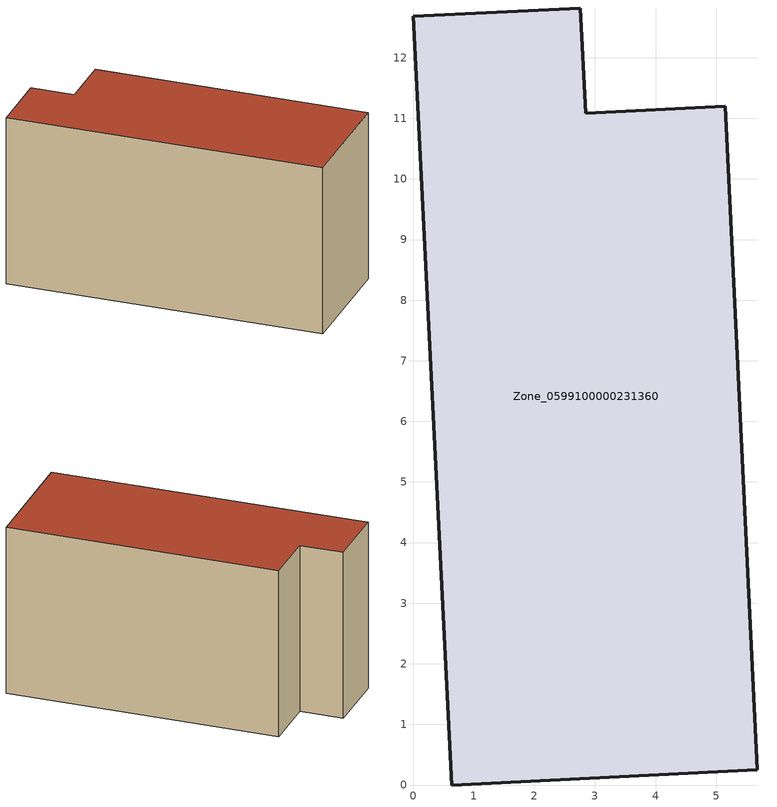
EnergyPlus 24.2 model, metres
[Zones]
Zone_0599100000231360
 floor ground (C_G): 0.64,0 0,12.68 2.76,12.82 2.85,11.08 5.15,11.2 5.68,0.25 z0
 wall outside (C_F): 0,12.68 0.64,0 5.68,0.25 5.15,11.2 2.85,11.08 2.76,12.82 0,12.68 z0:6.96
 roof outside (C_R): 5.15,11.2 2.85,11.08 2.76,12.82 0,12.68 0.64,0 5.68,0.25 z6.96
[BUILDING]
Pand.0599100000231360: North Axis=0; Terrain=City; Loads Convergence Tolerance Value=0.04; Temperature Convergence Tolerance Value=0.4; Solar Distribution=FullExterior; Maximum Number of Warmup Days=25; Minimum Number of Warmup Days=1
[Site:Location]
Rotterdam.The.Hague.AP_ZH_NLD Design_Conditions: Latitude=51.96; Longitude=4.45; Time Zone=1; Elevation=-4.5
[SITE:GROUNDTEMPERATURE:BUILDINGSURFACE]
18, 18, 18, 18, 18, 18, 18, 18, 18, 18, 18, 18
[MATERIAL] Thermal Absorptance=0.9; Solar Absorptance=0.7; Visible Absorptance=0.7
Name | Roughness | Thickness | Conductivity | Density | Specific Heat
G.TI.1992-2005 | MediumSmooth | 0.15 | 0.06 | 540 | 1210
F.TI.1992-2005 | Rough | 0.3 | 0.12 | 1920 | 840
R.TI.1992-2005 | MediumRough | 0.2 | 0.08 | 1500 | 1000
[CONSTRUCTION]
C_G: G.TI.1992-2005
C_F: F.TI.1992-2005
C_R: R.TI.1992-2005
[ZONE]
Zone_0599100000231360: Type=1; Multiplier=1; Ceiling Height=Autocalculate; Volume=Autocalculate; Floor Area=autocalculate; Part of Total Floor Area=Yes
[ZONEINFILTRATION:DESIGNFLOWRATE]
Infil_Zone_0599100000231360: Zone or ZoneList or Space or SpaceList=Zone_0599100000231360; Schedule=AlwaysOn; Design Flow Rate Calculation Method=Flow/Area; Flow Rate per Floor Area=0.0015; Constant Term Coefficient=1; Temperature Term Coefficient=0; Velocity Term Coefficient=0; Velocity Squared Term Coefficient=0
[HVACTEMPLATE:ZONE:IDEALLOADSAIRSYSTEM]
Zone_0599100000231360: Maximum Heating Supply Air Temperature=50; Minimum Cooling Supply Air Temperature=13; Maximum Heating Supply Air Humidity Ratio=0.0156; Minimum Cooling Supply Air Humidity Ratio=0.0077; Heating Limit=NoLimit; Cooling Limit=NoLimit; Dehumidification Control Type=ConstantSensibleHeatRatio; Cooling Sensible Heat Ratio=0.7; Dehumidification Setpoint=60; Humidification Control Type=None; Humidification Setpoint=30; Outdoor Air Method=None; Outdoor Air Flow Rate per Person=0.00944; Outdoor Air Flow Rate per Zone Floor Area=0; Outdoor Air Flow Rate per Zone=0; Demand Controlled Ventilation Type=None; Outdoor Air Economizer Type=NoEconomizer; Heat Recovery Type=None; Sensible Heat Recovery Effectiveness=0.7; Latent Heat Recovery Effectiveness=0.65
[ZONECONTROL:THERMOSTAT]
ThermostatControl_Zone_0599100000231360: Zone or ZoneList=Zone_0599100000231360; Control Type Schedule=DualSetpointControlType; Control 1=Thermostat_Zone_0599100000231360; Temperature Difference Between Cutout And Setpoint=0
[THERMOSTATSETPOINT:DUALSETPOINT]
Thermostat_Zone_0599100000231360: Heating Setpoint Temperature Schedule=HeatingSetpoint_Zone_0599100000231360; Cooling Setpoint Temperature Schedule=CoolingSetpoint_Zone_0599100000231360
[SCHEDULE:COMPACT]
HeatingSetpoint_Zone_0599100000231360: Through: 12/31, For: AllDays, Until: 24:00, 21
CoolingSetpoint_Zone_0599100000231360: Through: 12/31, For: AllDays, Until: 24:00, 24
DualSetpointControlType: Through: 12/31, For: AllDays, Until: 24:00, 4
AlwaysOn: Through: 12/31, For: AllDays, Until: 24:00, 1
